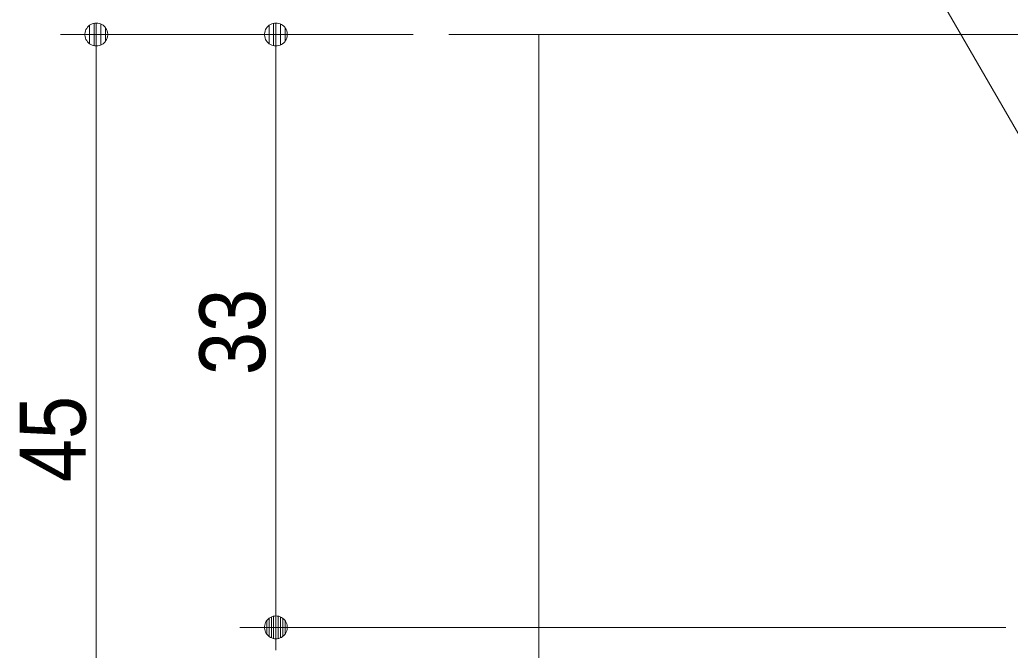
# Model space of a CAD drawing. Units: millimetres, scale not verified, with parts at other scales. Extents: x -6062 to 6062, y -3045 to 3045.
# Drawn here: x -318 to 233, y 648 to 998 of the extents above; entities that cross this region are included whole.
import ezdxf
from ezdxf.enums import TextEntityAlignment as Align

# ---------------------------------------------------------------- set-up
doc = ezdxf.new("R2010")
doc.units = ezdxf.units.MM
doc.header["$LTSCALE"] = 20
for name, color, linetype, lineweight in [('0-1_0', 7, 'Continuous', 9), ('0-2_2寸法-1', 7, 'Continuous', 9), ('0-3_2寸法-3', 7, 'Continuous', 9), ('0-4_3一般', 7, 'Continuous', 9)]:
    doc.layers.add(name, color=color, linetype=linetype, lineweight=lineweight)
doc.styles.add('ＭＳ Ｐゴシック', font='')
doc.styles.get('ＭＳ Ｐゴシック').set_extended_font_data('MS PGothic')

# ---------------------------------------------------------------- blocks, each defined once
blk = doc.blocks.new('グループ-84')
at = {"layer": '0-4_3一般'}
blk.add_line((39236.2, 19804.9), (37823.7, 19804.9), dxfattribs=at)
blk = doc.blocks.new('グループ-85')
at = {"layer": '0-4_3一般'}
blk.add_line((34163.7, 19804.9), (64563.7, 19804.9), dxfattribs=at)
blk = doc.blocks.new('グループ-86')
at = {"layer": '0-4_3一般'}
blk.add_line((35163.7, 19804.9), (35163.7, -40000), dxfattribs=at)
for name in ['グループ-84', 'グループ-85']:
    blk.add_blockref(name, (0, 0), dxfattribs=at)
blk = doc.blocks.new('_Dot')
at = {"layer": '0-1_0'}
for p, q in [((-10, 0), (-20, 0)), ((9.78, 2), (-9.78, 2)), ((7.99, 6), (-7.99, 6)), ((9.16, -3.98), (-9.16, -3.98)), ((6, -7.98), (-6, -7.98))]:
    blk.add_line(p, q, dxfattribs=at)
for points in [[(10, 0), (9.92, 1.25), (9.69, 2.49), (9.3, 3.68), (8.76, 4.82), (8.09, 5.88), (7.29, 6.85), (6.37, 7.71), (5.36, 8.44), (4.26, 9.05), (3.09, 9.51), (1.87, 9.82), (0.63, 9.98), (-0.63, 9.98), (-1.87, 9.82), (-3.09, 9.51), (-4.26, 9.05), (-5.36, 8.44), (-6.37, 7.71), (-7.29, 6.85), (-8.09, 5.88), (-8.76, 4.82), (-9.3, 3.68), (-9.69, 2.49), (-9.92, 1.25), (-10, 0), (0, 0)], [(-10, 0), (-9.92, -1.25), (-9.69, -2.49), (-9.3, -3.68), (-8.76, -4.82), (-8.09, -5.88), (-7.29, -6.85), (-6.37, -7.71), (-5.36, -8.44), (-4.26, -9.05), (-3.09, -9.51), (-1.87, -9.82), (-0.63, -9.98), (0.63, -9.98), (1.87, -9.82), (3.09, -9.51), (4.26, -9.05), (5.36, -8.44), (6.37, -7.71), (7.29, -6.85), (8.09, -5.88), (8.76, -4.82), (9.3, -3.68), (9.69, -2.49), (9.92, -1.25), (10, 0), (0, 0)]]:
    blk.add_lwpolyline(points, close=True, dxfattribs=at)

msp = doc.modelspace()

# ---------------------------------------------------------------- linework, layer by layer
at = {"layer": '0-2_2寸法-1'}
for p, q in [((-195.69, 990.25), (-295.69, 990.25)), ((-99.32, 990.25), (-195.69, 990.25)), ((-275.69, 552.96), (-275.69, 977.53)), ((-175.69, 977.53), (-175.69, 672.96)), ((230.68, 660.25), (-195.69, 660.25)), ((230.68, 660.25), (-195.69, 660.25))]:
    msp.add_line(p, q, dxfattribs=at)
at = {"layer": '0-3_2寸法-3'}
msp.add_lwpolyline([(240.68, 929.74), (177.01, 1040.25), (-11.28, 1040.25)], dxfattribs=at)

# ---------------------------------------------------------------- block references
at = {"layer": '0-2_2寸法-1', "xscale": 0.6356201, "yscale": 0.6356201}
for p, rotation in [((-275.69, 990.25), 90), ((-175.69, 990.25), 90), ((-175.69, 660.25), 270), ((-175.69, 660.25), 90)]:
    msp.add_blockref('_Dot', p, dxfattribs=dict(at, rotation=rotation))
at = {"layer": '0-4_3一般', "xscale": 0.05, "yscale": 0.05}
msp.add_blockref('グループ-86', (-1787.5, 0), dxfattribs=at)

# ---------------------------------------------------------------- texts
at = {"layer": '0-2_2寸法-1', "style": 'ＭＳ Ｐゴシック', "width": 0.9}
for s, p in [('33', (-170.63, 800.65)), ('45', (-270.63, 741.04))]:
    msp.add_text(s, height=36.66, rotation=90, dxfattribs=at).set_placement(p, align=Align.BOTTOM_LEFT)

doc.saveas('drawing.dxf')
